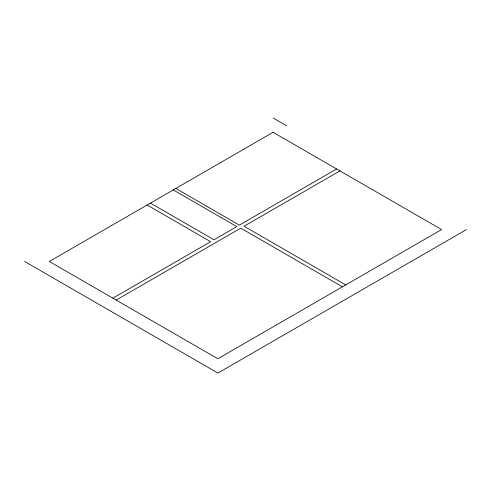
<?xml version="1.0" encoding="UTF-8"?>
<svg xmlns="http://www.w3.org/2000/svg" width="491" height="491" viewBox="0 0 491 491"><rect width="100%" height="100%" fill="white"/><g stroke="black" fill="none" stroke-linecap="round" stroke-linejoin="round"><path stroke-width="0.74" d="M112.856 298.16L210.651 241.701L147.11 205.017M336.617 168.972L239.35 225.13L175.815 188.446M116.171 300.069L240.762 228.143L342.417 286.836M339.932 170.886L244.076 226.228L345.732 284.921M466.45 229.579L217.918 373.062L24.55 261.421M273.082 117.938L286.891 125.911M173.274 189.913L236.809 226.596L213.966 239.786L150.43 203.102M273.082 132.288L49.321 261.476L217.832 358.761L441.587 229.579L273.082 132.288"/></g></svg>
